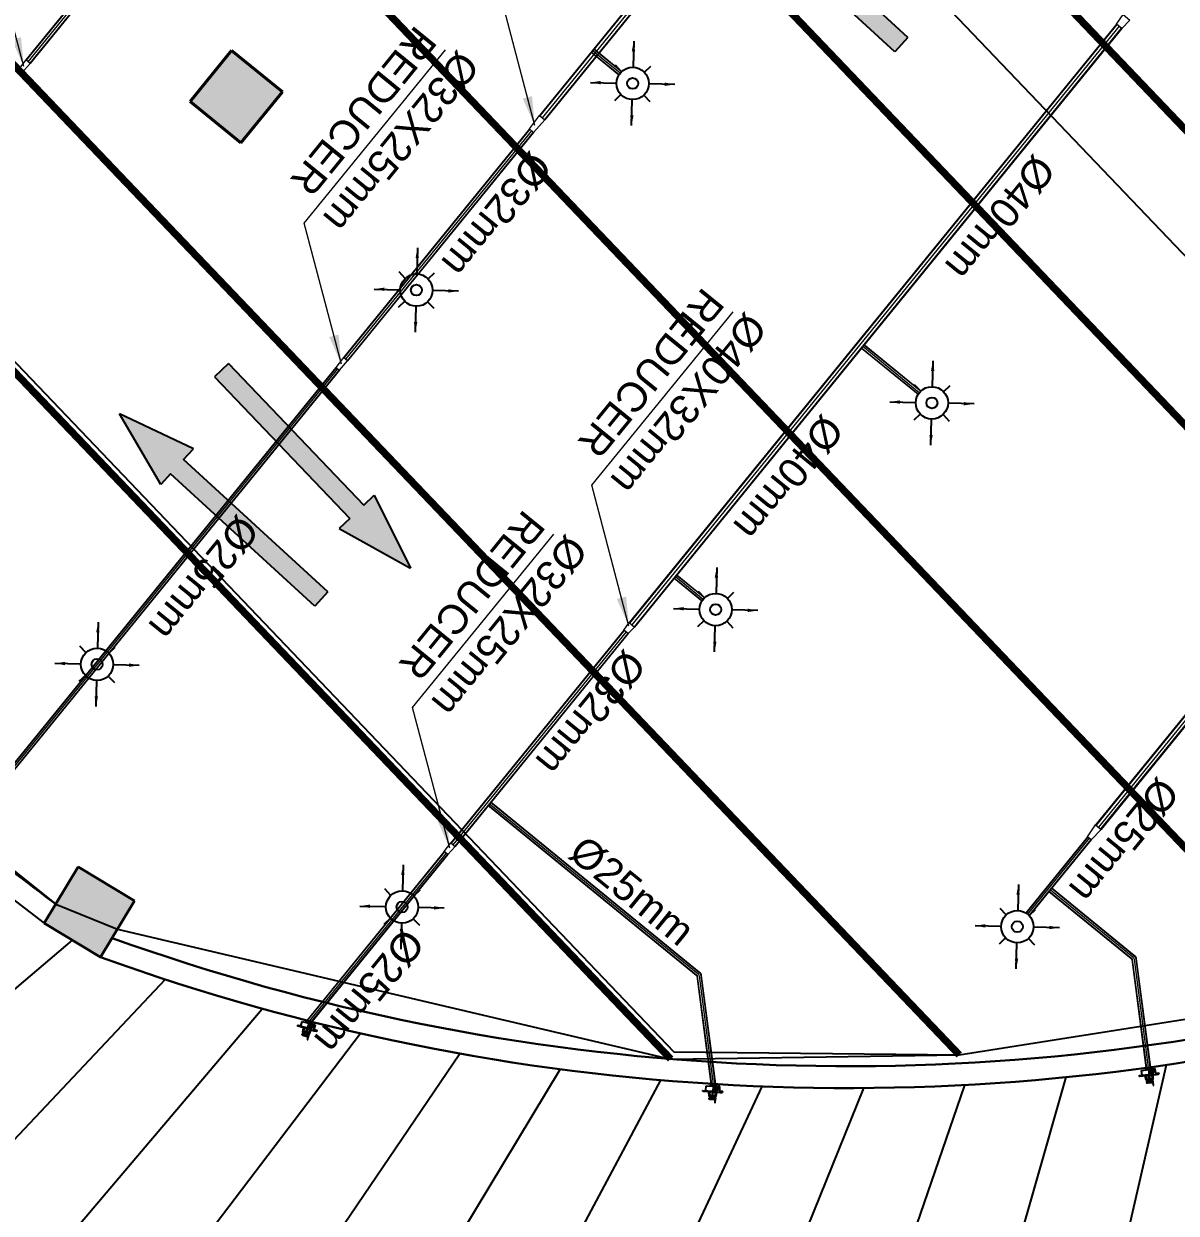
# Model space of a CAD drawing. Header units: inches. Extents: x 257070 to 799932, y -17980 to 269260.
# Drawn here: x 299930 to 307830, y 7328 to 15478 of the extents above; entities that cross this region are included whole.
import ezdxf

# ---------------------------------------------------------------- set-up
doc = ezdxf.new("R2010")
doc.units = ezdxf.units.IN
doc.header["$MEASUREMENT"] = 0
doc.header["$PDMODE"] = 99
doc.header["$PDSIZE"] = 100
for name, color, linetype in [('0-AES-F-SPRINKLER', 10, 'Continuous'), ("0_AES_DUCT MARKING'", 53, 'Continuous'), ('2 wheeler barrier', 170, 'Continuous'), ('DSP_MISCELANEOUS', 252, 'Continuous'), ('DSP_R.C.C.', 1, 'Continuous'), ('DSP_RAMP', 252, 'Continuous'), ('DSP_TEXT', 6, 'Continuous'), ('DSP_WALL', 7, 'Continuous')]:
    doc.layers.add(name, color=color, linetype=linetype)
for name, color, linetype, lineweight in [('0-AES-F-SPRINKLER PIPE', 10, 'Continuous', 15), ('E--CONCRETE-4', 4, 'Continuous', 40), ('E--CONCRETE-SHADE', 253, 'Continuous', 20), ('F--BRICKWALL-3', 252, 'Continuous', 30)]:
    doc.layers.add(name, color=color, linetype=linetype, lineweight=lineweight)
doc.styles.get("Standard").update_dxf_attribs({"font": 'arial.ttf'})
doc.styles.add('TEXT style 75', font='ARIALN.TTF')
doc.dimstyles.new('75', dxfattribs={"dimscale": 1.5, "dimtxt": 200, "dimasz": 113, "dimexe": 113, "dimexo": 0, "dimgap": 25, "dimtad": 0, "dimdec": 0, "dimrnd": 5, "dimzin": 0, "dimdsep": 46, "dimtxsty": 'TEXT style 75', "dimblk": 'ARCHTICK', "dimcen": 0.09, "dimdle": 113, "dimclrd": 8, "dimclre": 8, "dimclrt": 256, "dimadec": 0, "dimazin": 0, "dimtfac": 1, "dimtdec": 0, "dimtofl": 0, "dimtmove": 1, "dimatfit": 3, "dimldrblk": 'OPEN90', "dimfxl": 0, "dimtolj": 1, "dimtzin": 0, "dimarcsym": 0})
doc.dimstyles.new('ISO-25', dxfattribs={"dimtxt": 2.5, "dimasz": 2.5, "dimexe": 1.25, "dimexo": 0.625, "dimtad": 1, "dimtxsty": 'Standard', "dimcen": 2.5, "dimadec": 0, "dimazin": 0, "dimtfac": 1, "dimtmove": 0, "dimatfit": 3, "dimfxl": 1, "dimarcsym": 0})
doc.dimstyles.new('PLUMBING', dxfattribs={"dimscale": 100, "dimtxt": 1.8, "dimasz": 1.6, "dimexe": 1, "dimexo": 1, "dimgap": 0.5, "dimtad": 2, "dimdec": 0, "dimzin": 0, "dimdsep": 46, "dimtxsty": 'Standard', "dimcen": 1, "dimdle": 1, "dimclrd": 7, "dimclre": 7, "dimclrt": 256, "dimadec": 0, "dimazin": 0, "dimtfac": 1, "dimtdec": 0, "dimtmove": 2, "dimatfit": 3, "dimfxl": 1, "dimtolj": 1, "dimtzin": 0, "dimlwd": -1, "dimlwe": -1, "dimarcsym": 0})

# ---------------------------------------------------------------- blocks, each defined once
blk = doc.blocks.new('basement1_AP$0$AR-DIR-A')
h = blk.add_hatch()
h.set_pattern_fill('ANSI31', color=8)
h.paths.add_polyline_path([(158.1, -457.7), (26.4, -457.7), (26.4, -1800), (-73.9, -1800), (92.3, -2334.7), (258.4, -1800), (158.1, -1800)])
at = {"layer": 'DSP_MISCELANEOUS', "color": 8}
for p, q in [((158.1, -457.7), (26.4, -457.7)), ((26.4, -457.7), (26.4, -1800)), ((158.1, -457.7), (158.1, -1800)), ((26.4, -1800), (-73.9, -1800)), ((-73.9, -1800), (92.3, -2334.7)), ((258.4, -1800), (92.3, -2334.7)), ((158.1, -1800), (258.4, -1800))]:
    blk.add_line(p, q, dxfattribs=at)
blk = doc.blocks.new('_ArchTick')
at = {"color": 0, "linetype": 'ByBlock', "const_width": 0.15}
blk.add_lwpolyline([(-0.5, -0.5), (0.5, 0.5)], dxfattribs=at)
blk = doc.blocks.new('*D530')
at = {"layer": '2 wheeler barrier', "color": 8, "lineweight": -2, "ltscale": 1000, "transparency": 16777216}
for p, q in [((289928.3, 33555.4), (289413.9, 33063.9)), ((289417.5, 33223.7), (300006.4, 22140.4)), ((311055.8, 10575), (300466.9, 21658.3)), ((311410.4, 11070.1), (310896, 10578.6))]:
    blk.add_line(p, q, dxfattribs=at)
at = {"layer": 'DEFPOINTS', "color": 0, "ltscale": 1000, "transparency": 16777216}
for p in [(289928.3, 33555.4, 0), (289495.6, 33142), (311410.4, 11070.1, 0)]:
    blk.add_point(p, dxfattribs=at)
at = {"layer": '2 wheeler barrier', "color": 8, "lineweight": -2, "ltscale": 1000, "transparency": 16777216, "xscale": 113, "yscale": 113, "zscale": 113}
for p, rotation in [((289495.6, 33142), 133.6929898347378), ((310977.7, 10656.7), 313.6929898347378)]:
    blk.add_blockref('_ArchTick', p, dxfattribs=dict(at, rotation=rotation))
at = {"layer": '2 wheeler barrier', "ltscale": 1000, "transparency": 16777216, "insert": (300236.6, 21899.3), "char_height": 200, "attachment_point": 5, "rotation": 313.69299, "style": 'TEXT style 75'}
blk.add_mtext('\\A1;31100', dxfattribs=at)
blk = doc.blocks.new('_Open90')
at = {"color": 0, "linetype": 'ByBlock', "lineweight": -2}
for p, q in [((0, 0), (-1, 0)), ((-0.5, 0.5), (0, 0)), ((0, 0), (-0.5, -0.5))]:
    blk.add_line(p, q, dxfattribs=at)
blk = doc.blocks.new('A$C7CDC6FDD')
at = {"layer": '0-AES-F-SPRINKLER'}
h = blk.add_hatch(dxfattribs=at)
h.set_pattern_fill('ANSI31', color=6, scale=0.196883, angle=-215.48811, style=0)
h.set_pattern_definition([(99.5118863, (172914.605, -53736.024), (1.480251699, 0.248024878), [])])
edge = h.paths.add_edge_path()
edge.add_line((53.6, 0.3), (47.4, -8.4))
edge.add_line((47.4, -8.4), (49, -9.5))
edge.add_line((49, -9.5), (55.2, -0.8))
edge.add_ellipse((52.2, 1.3), major_axis=(3.65, 0.61), ratio=1, start_angle=315, end_angle=405)
edge.add_line((54.3, 4.4), (41.5, 13.5))
edge.add_ellipse((39.3, 10.5), major_axis=(3.65, 0.61), ratio=1, start_angle=45, end_angle=135)
edge.add_line((36.3, 12.7), (33.4, 8.6))
edge.add_ellipse((32.2, 9.4), major_axis=(1.42, 0.24), ratio=1, start_angle=225, end_angle=315, ccw=False)
edge.add_line((31.4, 8.3), (30.5, 8.9))
edge.add_line((30.5, 8.9), (29.4, 7.3))
edge.add_line((29.4, 7.3), (30.3, 6.7))
edge.add_ellipse((32.2, 9.4), major_axis=(-0.56, 3.32), ratio=1, start_angle=135, end_angle=225)
edge.add_line((35, 7.5), (37.9, 11.5))
edge.add_ellipse((39.3, 10.5), major_axis=(-0.29, 1.75), ratio=1, start_angle=-45, end_angle=45, ccw=False)
edge.add_line((40.3, 12), (53.2, 2.8))
edge.add_ellipse((52.2, 1.3), major_axis=(-0.29, 1.75), ratio=1, start_angle=225, end_angle=315, ccw=False)
h = blk.add_hatch(dxfattribs=at)
h.set_pattern_fill('ANSI31', color=6, scale=0.196883, angle=-125.48811, style=0)
h.set_pattern_definition([(9.5118863, (172914.605, -53736.024), (0.248024878, -1.480251699), [])])
edge = h.paths.add_edge_path()
edge.add_line((85, -0.5), (83.7, -0.4))
edge.add_line((83.7, -0.4), (84, 4.6))
edge.add_ellipse((82.6, 4.7), major_axis=(-0.24, 1.42), ratio=1, start_angle=257, end_angle=315)
edge.add_line((83.4, 5.9), (72.4, 13.7))
edge.add_ellipse((69.9, 10.2), major_axis=(-0.71, 4.26), ratio=1, start_angle=-45, end_angle=45)
edge.add_line((66.4, 12.7), (46.8, -14.8))
edge.add_line((46.8, -14.8), (45.7, -14))
edge.add_line((45.7, -14), (65.3, 13.5))
edge.add_ellipse((69.9, 10.2), major_axis=(-0.93, 5.54), ratio=1, start_angle=-45, end_angle=45, ccw=False)
edge.add_line((73.2, 14.8), (84.2, 6.9))
edge.add_ellipse((82.6, 4.7), major_axis=(-0.45, 2.7), ratio=1, start_angle=257, end_angle=315, ccw=False)
edge.add_line((85.3, 4.5), (85, -0.5))
at = {"layer": '0-AES-F-SPRINKLER', "color": 6}
for p, q in [((-23.5, 82.1), (-28.2, 80.2)), ((31.6, 44.4), (-20.9, 81.8)), ((29.9, 82.5), (10.3, 59.6)), ((51, 86), (29.9, 82.5)), ((38.6, 94.8), (39, 97.1)), ((38.6, 94.7), (38.6, 94.8)), ((38.6, 94.8), (38.6, 94.8)), ((38.7, 94.6), (38.6, 94.7)), ((38.6, 94.7), (38.6, 94.7)), ((38.6, 94.7), (38.6, 94.7)), ((38.8, 94.5), (38.7, 94.6)), ((38.7, 94.6), (38.7, 94.6)), ((38.7, 94.6), (38.7, 94.6)), ((38.7, 94.6), (38.7, 94.6)), ((38.8, 94.4), (38.8, 94.5)), ((38.8, 94.5), (38.8, 94.5)), ((38.9, 94.4), (38.8, 94.4)), ((39, 94.3), (38.9, 94.4)), ((38.9, 94.4), (38.9, 94.4)), ((39, 97.1), (39, 97.2)), ((39, 97.2), (39, 97.2)), ((39, 97.2), (39.1, 97.2)), ((39, 97.1), (39, 97.1)), ((39, 97.1), (39, 97.1)), ((39, 97), (39, 97.1)), ((39, 97.1), (39, 97.1)), ((39, 96.9), (39, 97)), ((39, 97), (39, 97)), ((39, 97), (39, 97)), ((39, 97), (39, 97)), ((39.1, 96.9), (39, 96.9)), ((39.1, 94.3), (39, 94.3)), ((39.1, 97.2), (39.2, 97.3)), ((39.1, 97.2), (39.1, 97.2)), ((39.1, 97.2), (39.1, 97.2)), ((39.1, 96.8), (39.1, 96.9)), ((39.1, 96.9), (39.1, 96.9)), ((39.2, 96.8), (39.1, 96.8)), ((39.2, 94.2), (39.1, 94.3)), ((39.1, 94.3), (39.1, 94.3)), ((39.2, 97.3), (39.2, 97.3)), ((39.2, 97.3), (39.3, 97.3)), ((39.3, 96.7), (39.2, 96.8)), ((39.2, 96.8), (39.2, 96.8)), ((39.3, 94.2), (39.2, 94.2)), ((39.3, 97.3), (39.3, 97.3)), ((39.3, 97.3), (39.4, 97.3)), ((39.4, 96.6), (39.3, 96.7)), ((39.3, 96.7), (39.3, 96.7)), ((39.4, 94.1), (39.3, 94.2)), ((39.4, 97.3), (39.4, 97.3)), ((39.4, 97.3), (39.5, 97.3)), ((39.5, 96.6), (39.4, 96.6)), ((39.4, 96.6), (39.4, 96.6)), ((39.5, 94), (39.4, 94.1)), ((39.4, 94.1), (39.4, 94.1)), ((39.5, 97.3), (39.6, 97.3)), ((39.6, 96.5), (39.5, 96.6)), ((39.6, 94), (39.5, 94)), ((39.6, 97.3), (39.6, 97.3)), ((39.6, 97.3), (39.7, 97.3)), ((39.7, 96.4), (39.6, 96.5)), ((39.6, 96.5), (39.6, 96.5)), ((39.7, 94), (39.6, 94)), ((39.7, 97.3), (39.8, 97.3)), ((39.8, 96.4), (39.7, 96.4)), ((39.8, 93.9), (39.7, 94)), ((39.8, 97.3), (39.9, 97.3)), ((39.9, 96.4), (39.8, 96.4)), ((39.9, 93.9), (39.8, 93.9)), ((39.9, 97.3), (40, 97.3)), ((40, 96.3), (39.9, 96.4)), ((40, 93.8), (39.9, 93.9)), ((40, 97.3), (40, 97.3)), ((40, 97.3), (40.1, 97.3)), ((40.1, 96.3), (40, 96.3)), ((40.1, 93.8), (40, 93.8)), ((40.1, 97.3), (40.2, 97.3)), ((40.2, 96.2), (40.1, 96.3)), ((40.2, 93.8), (40.1, 93.8)), ((40.2, 97.3), (40.3, 97.3)), ((40.3, 96.2), (40.2, 96.2)), ((40.3, 93.7), (40.2, 93.8)), ((40.3, 97.3), (40.4, 97.3)), ((40.4, 96.1), (40.3, 96.2)), ((40.4, 93.7), (40.3, 93.7)), ((40.4, 97.3), (40.5, 97.3)), ((40.5, 96.1), (40.4, 96.1)), ((40.5, 93.6), (40.4, 93.7)), ((40.5, 97.3), (40.7, 97.2)), ((40.6, 96.1), (40.5, 96.1)), ((40.6, 93.6), (40.5, 93.6)), ((40.7, 96), (40.6, 96.1)), ((40.8, 93.5), (40.6, 93.6)), ((40.7, 97.2), (40.8, 97.2)), ((40.8, 96), (40.7, 96)), ((40.8, 97.2), (40.9, 97.2)), ((40.9, 95.9), (40.8, 96)), ((40.9, 93.5), (40.8, 93.5)), ((40.9, 97.2), (45.6, 96.5)), ((41, 95.9), (40.9, 95.9)), ((41, 93.5), (40.9, 93.5)), ((41.1, 95.9), (41, 95.9)), ((41.1, 93.4), (41, 93.5)), ((41.2, 95.8), (41.1, 95.9)), ((41.2, 93.4), (41.1, 93.4)), ((41.4, 95.8), (41.2, 95.8)), ((41.4, 93.4), (41.2, 93.4)), ((41.5, 95.7), (41.4, 95.8)), ((41.5, 93.3), (41.4, 93.4)), ((41.6, 95.7), (41.5, 95.7)), ((41.6, 93.3), (41.5, 93.3)), ((41.7, 95.7), (41.6, 95.7)), ((41.7, 93.2), (41.6, 93.3)), ((41.9, 95.6), (41.7, 95.7)), ((41.9, 93.2), (41.7, 93.2)), ((42, 95.6), (41.9, 95.6)), ((42, 93.2), (41.9, 93.2)), ((42.1, 95.6), (42, 95.6)), ((42.1, 93.1), (42, 93.2)), ((42.2, 95.5), (42.1, 95.6)), ((42.2, 93.1), (42.1, 93.1)), ((42.4, 95.5), (42.2, 95.5)), ((42.4, 93.1), (42.2, 93.1)), ((42.5, 95.5), (42.4, 95.5)), ((42.5, 93.1), (42.4, 93.1)), ((42.6, 95.4), (42.5, 95.5)), ((42.6, 93), (42.5, 93.1)), ((42.7, 95.4), (42.6, 95.4)), ((42.7, 93), (42.6, 93)), ((42.9, 95.4), (42.7, 95.4)), ((42.9, 93), (42.7, 93)), ((43, 95.3), (42.9, 95.4)), ((43, 92.9), (42.9, 93)), ((43.1, 95.3), (43, 95.3)), ((43.1, 92.9), (43, 92.9)), ((43.2, 95.3), (43.1, 95.3)), ((43.2, 92.9), (43.1, 92.9)), ((43.3, 95.3), (43.2, 95.3)), ((43.3, 92.9), (43.2, 92.9)), ((43.5, 95.2), (43.3, 95.3)), ((43.4, 92.9), (43.3, 92.9)), ((44.7, 92.7), (43.4, 92.9)), ((43.6, 95.2), (43.5, 95.2)), ((43.7, 95.2), (43.6, 95.2)), ((43.8, 95.2), (43.7, 95.2)), ((48.4, 94.4), (43.8, 95.2)), ((44, 90.1), (44.6, 92.5)), ((44, 90), (44, 90.1)), ((44, 90.1), (44, 90.1)), ((44, 90.1), (44, 90.1)), ((44.1, 90), (44, 90)), ((44.1, 89.9), (44.1, 90)), ((44.1, 90), (44.1, 90)), ((44.2, 89.8), (44.1, 89.9)), ((44.1, 89.9), (44.1, 89.9)), ((44.1, 89.9), (44.1, 89.9)), ((44.3, 89.7), (44.2, 89.8)), ((44.2, 89.8), (44.2, 89.8)), ((44.2, 89.8), (44.2, 89.8)), ((44.4, 89.6), (44.3, 89.7)), ((44.3, 89.7), (44.3, 89.7)), ((44.5, 89.6), (44.4, 89.6)), ((44.5, 92.4), (44.6, 92.5)), ((44.6, 92.4), (44.5, 92.4)), ((44.5, 92.4), (44.5, 92.4)), ((44.5, 89.5), (44.5, 89.6)), ((44.6, 89.5), (44.5, 89.5)), ((44.6, 92.5), (44.6, 92.6)), ((44.6, 92.6), (44.7, 92.6)), ((44.6, 92.5), (44.6, 92.5)), ((44.6, 92.5), (44.6, 92.5)), ((44.6, 92.5), (44.6, 92.5)), ((44.6, 92.3), (44.6, 92.4)), ((44.6, 92.2), (44.6, 92.3)), ((44.6, 92.3), (44.6, 92.3)), ((44.6, 92.3), (44.6, 92.3)), ((44.7, 92.1), (44.6, 92.2)), ((44.6, 92.2), (44.6, 92.2)), ((44.7, 89.5), (44.6, 89.5)), ((44.7, 92.6), (44.7, 92.7)), ((44.7, 92.7), (44.8, 92.7)), ((44.7, 92.6), (44.7, 92.6)), ((44.7, 92.6), (44.7, 92.6)), ((44.8, 92.1), (44.7, 92.1)), ((44.7, 92.1), (44.7, 92.1)), ((44.7, 89.4), (44.7, 89.5)), ((48.4, 87.3), (44.7, 89.4)), ((44.8, 92.7), (44.8, 92.7)), ((44.8, 92.7), (44.9, 92.7)), ((44.8, 92), (44.8, 92.1)), ((44.9, 91.9), (44.8, 92)), ((44.8, 92), (44.8, 92)), ((44.9, 92.7), (44.9, 92.7)), ((44.9, 92.7), (45, 92.7)), ((45, 91.9), (44.9, 91.9)), ((45, 92.7), (45.1, 92.8)), ((45.1, 91.8), (45, 91.9)), ((45, 91.9), (45, 91.9)), ((45.1, 92.8), (45.1, 92.8)), ((45.1, 92.8), (45.2, 92.8)), ((45.2, 91.8), (45.1, 91.8)), ((45.2, 92.8), (45.3, 92.8)), ((45.2, 91.7), (45.2, 91.8)), ((49, 89.6), (45.2, 91.7)), ((45.2, 75.6), (50.9, 83.7)), ((45.3, 92.8), (45.4, 92.8)), ((45.4, 92.8), (49.9, 93.3)), ((45.4, 92.8), (45.4, 92.8)), ((46.7, 96), (72.9, 77.3)), ((48.1, 91.7), (48.1, 91.8)), ((48.1, 91.8), (48.2, 91.8)), ((48.1, 91.6), (48.1, 91.7)), ((48.1, 91.7), (48.1, 91.7)), ((48.1, 91.7), (48.1, 91.7)), ((48.1, 91.7), (48.1, 91.7)), ((48.1, 91.7), (48.1, 91.7)), ((48.1, 91.5), (48.1, 91.6)), ((48.1, 91.6), (48.1, 91.6)), ((48.1, 91.6), (48.1, 91.6)), ((48.1, 91.6), (48.1, 91.6)), ((48.2, 91.5), (48.1, 91.5)), ((48.2, 91.8), (48.2, 91.8)), ((48.2, 91.8), (48.2, 91.8)), ((48.2, 91.8), (48.3, 91.8)), ((48.2, 91.4), (48.2, 91.5)), ((48.2, 91.5), (48.2, 91.5)), ((48.3, 91.4), (48.2, 91.4)), ((48.3, 91.8), (48.3, 91.8)), ((48.3, 91.8), (48.4, 91.8)), ((48.4, 91.3), (48.3, 91.4)), ((48.3, 91.4), (48.3, 91.4)), ((48.4, 91.8), (48.4, 91.9)), ((48.4, 91.9), (48.5, 91.9)), ((48.4, 91.3), (48.4, 91.3)), ((52.1, 89.2), (48.4, 91.3)), ((48.9, 89.3), (48.4, 87.3)), ((48.4, 87), (48.4, 87.3)), ((48.5, 91.9), (51.5, 92.2)), ((48.5, 91.9), (48.5, 91.9)), ((48.9, 89.3), (49, 89.6)), ((58.8, 84.3), (50.6, 86.1)), ((59.3, 86.6), (51.2, 88.4)), ((52.1, 89.2), (52.2, 89.2)), ((56.1, 88.2), (52.9, 88.9)), ((67.5, 83.1), (56.5, 90.9)), ((57.1, 88.2), (57.1, 88.2)), ((59.5, 83.9), (59.4, 84)), ((60.9, 85.9), (60.8, 85.9)), ((60.9, 85.9), (61.3, 85.6)), ((91.9, 90.6), (68.5, 57.8)), ((74.3, 70), (89.9, 92)), ((89.9, 92), (91.9, 90.6)), ((-10, 66.4), (-29.2, 39.4)), ((-29.2, 39.4), (8.8, 12.3)), ((-28.2, 80.2), (-27.7, 79)), ((-27.7, 79), (28, 39.3)), ((-14.5, 14.6), (19.5, -7.6)), ((-11.3, 14.4), (-14.5, 14.6)), ((-14.5, 14.6), (-13.2, 11.5)), ((-13.2, 11.5), (-13.9, 11.6)), ((-13.9, 11.6), (-13.8, 10.9)), ((17, -9.1), (-13.7, 10.6)), ((16.3, -7.4), (-13.2, 11.5)), ((21.6, -4.9), (-12.6, 17.4)), ((-9.4, 17.3), (-12.6, 17.4)), ((-12.6, 17.4), (-11.3, 14.4)), ((-12.6, 9), (12.6, -9)), ((-11.3, 14.4), (18.3, -4.7)), ((23.7, -2.1), (-10.7, 20.3)), ((-7.5, 20.1), (-10.7, 20.3)), ((-10.7, 20.3), (-9.4, 17.3)), ((-9.4, 17.3), (20.4, -1.9)), ((25.8, 0.6), (-8.8, 23.1)), ((-6.2, 23), (-8.8, 23.1)), ((-8.8, 23.1), (-7.5, 20.1)), ((-7.5, 20.1), (22.5, 0.8)), ((8.8, 12.3), (31.6, 44.4)), ((9.5, 13.3), (24.6, 3.5)), ((27.8, 3.3), (10.5, 14.7)), ((11.5, 16.1), (26.7, 6.3)), ((29.9, 6.1), (12.4, 17.5)), ((13.4, 18.9), (28.7, 9)), ((14.2, 56.8), (29.7, 78.6)), ((32, 8.8), (14.4, 20.3)), ((15.4, 21.6), (30.8, 11.7)), ((16.3, 22.9), (33.5, 11.6)), ((27.7, 70.6), (16.6, 55.1)), ((20.4, 28.6), (37.1, 16.6)), ((23.7, -2.1), (22.5, 0.8)), ((22.5, 0.8), (25.8, 0.6)), ((25.8, 0.6), (24.6, 3.5)), ((24.6, 3.5), (27.8, 3.3)), ((45.7, -14), (25.2, 0.6)), ((25.7, 36), (38.4, 27)), ((27.8, 3.3), (26.7, 6.3)), ((26.7, 6.3), (29.9, 6.1)), ((49, -9.5), (26.8, 6.3)), ((27.7, 70.6), (33.2, 78.3)), ((43.5, 73.3), (27.7, 70.6)), ((29.9, 6.1), (28.7, 9)), ((28.7, 9), (32, 8.8)), ((29.3, 46), (41.1, 62.6)), ((30.5, 8.9), (29.4, 7.3)), ((29.4, 7.3), (30.3, 6.7)), ((31.4, 8.3), (30.5, 8.9)), ((32, 8.8), (30.8, 11.7)), ((30.8, 11.7), (33.5, 11.6)), ((42.7, 35), (30.9, 43.4)), ((32.4, 20), (37.7, 27.5)), ((32.8, 31), (39.7, 34.4)), ((33.5, 11.6), (32.8, 13.1)), ((45.7, 59.3), (33.3, 41.8)), ((36.3, 12.7), (33.4, 8.6)), ((33.9, 1.6), (41, 11.5)), ((34, 42.7), (46.7, 33.7)), ((35, 7.5), (37.9, 11.5)), ((37.1, 16.6), (37.8, 16.1)), ((37.8, 16.1), (64.6, 53.7)), ((37.8, 16.1), (46.2, 17.5)), ((38.4, 27), (40.8, 25.2)), ((40.3, 12), (53.2, 2.8)), ((54.3, 4.4), (41.5, 13.5)), ((42.1, 34.3), (42.7, 35)), ((42.4, 27.6), (57.7, 49.2)), ((55.1, 65), (43.5, 73.3)), ((44, -6), (51.3, 4.2)), ((45.5, 71.9), (44.1, 69.9)), ((44.1, 69.9), (44.6, 68.7)), ((44.6, 68.7), (50.4, 64.5)), ((48.7, 68.2), (44.9, 71)), ((45.7, -14), (65.3, 13.5)), ((46.2, 17.5), (68.2, 55.2)), ((66.4, 12.7), (46.8, -14.8)), ((53.6, 0.3), (47.4, -8.4)), ((50.4, 64.5), (51.7, 64.4)), ((51.7, 64.4), (53.1, 66.4)), ((53, 29.2), (73.2, 14.8)), ((57.7, 49.2), (55.1, 65)), ((56.7, 67.3), (61, 73.3)), ((57.7, 49.2), (63.2, 56.9)), ((71.5, 75.3), (64.3, 80.5)), ((64.6, 76.6), (66.6, 78.9)), ((66, 68.6), (64.6, 76.6)), ((83.7, -0.4), (66, 12.2)), ((67.4, 60.4), (66.5, 65.6)), ((66.5, 59.2), (70.8, 65.3)), ((68.5, 57.8), (66.5, 59.2)), ((67.3, 78.3), (68.7, 80.3)), ((68.2, 55.2), (67.7, 58.3)), ((72.9, 77.3), (71.5, 75.3)), ((83.4, 5.9), (72.4, 13.7)), ((73.2, 14.8), (84.2, 6.9)), ((83.7, -0.4), (84, 4.6)), ((85.3, 4.5), (85, -0.5)), ((14.8, -9.5), (17, -9.1)), ((17, -9.1), (16.3, -7.4)), ((16.3, -7.4), (19.5, -7.6)), ((19.5, -7.6), (18.3, -4.7)), ((18.3, -4.7), (21.6, -4.9)), ((21.6, -4.9), (20.4, -1.9)), ((20.4, -1.9), (23.7, -2.1)), ((46.8, -14.8), (45.7, -14)), ((47.4, -8.4), (49, -9.5)), ((49, -9.5), (55.2, -0.8)), ((85, -0.5), (83.7, -0.4))]:
    blk.add_line(p, q, dxfattribs=at)
for centre, major_axis, start_param, end_param in [((-22.5, 79.6), (2.7, 0.45), 0.785398, 1.797689), ((45.1, 93.7), (-0.46, 2.75), -0.560204, -0.324923), ((45.4, 94.3), (2.14, 0.36), 0.784914, 1.034983), ((48, 91.7), (2.69, 0.45), 0.787914, 1.247507), ((51.7, 91.8), (-0.96, 5.74), 2.377207, 2.798549), ((52.2, 94.1), (-0.96, 5.74), 2.374727, 2.798549), ((49.9, 91.5), (-0.3, 1.76), -0.775969, -0.160442), ((51.5, 90.4), (1.75, 0.29), 0.791774, 1.412986), ((53.5, 92), (-0.52, 3.1), 2.526084, 2.789089), ((55.6, 89.6), (1.52, 0.26), 0.785398, 2.356194), ((56.7, 89.9), (1.75, 0.29), 4.197625, 4.773282), ((57.4, 87.7), (0.542, 0.091), 0.916881, 1.969618), ((58.3, 82.5), (1.86, 0.31), 0.785501, 1.132999), ((58.6, 82.8), (-0.64, 3.8), -0.784768, -0.363877), ((56, 79), (-0.99, 5.92), 4.155645, 5.497787), ((56, 79), (8.29, 1.39), 0.010205, 0.785398), ((66.6, 81.8), (-0.26, 1.52), 3.926991, 5.497787), ((-10.9, 11.3), (-0.48, 2.84), 1.570796, 2.356194), ((32.2, 9.4), (-0.56, 3.32), 2.356194, 3.926991), ((32.2, 9.4), (1.42, 0.24), 3.926991, 5.497787), ((35.4, 14.3), (2.84, 0.48), 0.785398, 3.403392), ((39.3, 10.5), (3.65, 0.61), 0.785398, 2.356194), ((39.3, 10.5), (-0.29, 1.75), -0.785398, 0.785398), ((40, 29.3), (-0.47, 2.8), 2.356194, 3.926991), ((40.8, 32.3), (2.37, 0.4), 0.803442, 1.867502), ((39.2, 22.9), (2.8, 0.47), 5.497787, 7.068583), ((38.7, 64.3), (2.97, 0.5), 5.497794, 6.034125), ((45.5, 63.8), (-0.63, 3.74), -0.403281, 1.321745), ((47.5, 73.9), (2.8, 0.47), 2.356194, 3.926991), ((48.2, 57.5), (-0.5, 2.97), 0.24906, 0.785391), ((45.5, 63.8), (3.74, 0.63), 4.96144, 6.686466), ((54.4, 69), (-0.47, 2.8), 2.356194, 3.926991), ((52.2, 1.3), (-0.29, 1.75), 3.926991, 5.497787), ((52.2, 1.3), (3.65, 0.61), 5.497787, 7.068583), ((69.4, 73.5), (-1.39, 8.29), 1.014052, 3.151797), ((69.4, 73.5), (5.92, 0.99), 2.584882, 5.497787), ((60.9, 58.6), (-0.48, 2.84), 3.926991, 4.712389), ((56, 79), (-1.39, 8.29), 4.155621, 4.722594), ((64.8, 73.8), (-0.47, 2.8), -0.113999, 0.093951), ((69.9, 10.2), (-0.93, 5.54), -0.785398, 0.785398), ((69.9, 10.2), (-0.71, 4.26), -0.785398, 0.785398), ((69.4, 73.5), (8.29, 1.39), 4.722594, 5.497787), ((82.6, 4.7), (-0.24, 1.42), 4.485496, 5.497787), ((82.6, 4.7), (-0.45, 2.7), 4.485496, 5.497787), ((14.3, -6.7), (2.84, 0.48), 3.926991, 4.712389)]:
    blk.add_ellipse(centre, major_axis=major_axis, ratio=1, start_param=start_param, end_param=end_param, dxfattribs=at)
at = {"layer": '0-AES-F-SPRINKLER', "color": 6, "extrusion": (0, 0, -1)}
for centre, major_axis, start_param, end_param in [((48.6, 85.3), (2.8, 0.47), -0.113999, 0.785398), ((35.5, 76.7), (2.84, 0.48), 3.926991, 4.712389)]:
    blk.add_ellipse(centre, major_axis=major_axis, ratio=1, start_param=start_param, end_param=end_param, dxfattribs=at)
blk = doc.blocks.new('*U603')
at = {"layer": '0-AES-F-SPRINKLER'}
for p, q in [((171672.4, 56809.4), (171672.4, 56870.6)), ((171561.6, 56698.5), (171500.3, 56698.5)), ((171783.3, 56698.5), (171844.5, 56698.5)), ((171672.4, 56587.7), (171672.4, 56526.4))]:
    blk.add_line(p, q, dxfattribs=at)
for radius in [110.8, 37.8]:
    blk.add_circle((171672.4, 56698.5), radius, dxfattribs=at)
at = {"layer": '0-AES-F-SPRINKLER PIPE'}
for points, override in [([(171467.9, 56903), (171594, 56776.9)], {"dimasz": 70, "dimtad": 0, "dimfxl": 13, "dimarcsym": 1}), ([(171876.9, 56903), (171750.8, 56776.9)], {"dimasz": 70, "dimtad": 0, "dimfxl": 13, "dimarcsym": 1}), ([(171467.9, 56494), (171594, 56620.1)], {"dimasz": 70, "dimtad": 0, "dimfxl": 13, "dimarcsym": 1}), ([(171876.9, 56494), (171750.8, 56620.1)], {"dimasz": 70, "dimgap": 0.625, "dimtad": 0, "dimfxl": 13, "dimarcsym": 1})]:
    blk.add_leader(points, dimstyle='ISO-25', override=override, dxfattribs=at)

msp = doc.modelspace()

# ---------------------------------------------------------------- hatches: boundary and pattern name
at = {"layer": 'E--CONCRETE-SHADE', "ltscale": 3.5}
h = msp.add_hatch(color=8, dxfattribs=at)
h.dxf.hatch_style = 1
h.paths.add_polyline_path([(301702.5, 15010.6), (301353.6, 15294.8), (301069.4, 14945.9), (301418.3, 14661.7)])
h = msp.add_hatch(color=8, dxfattribs=at)
h.dxf.hatch_style = 1
h.paths.add_polyline_path([(300303.3, 9700.4), (300070.2, 9315.5), (300455.2, 9082.4), (300688.2, 9467.4)])

# ---------------------------------------------------------------- linework, layer by layer
at = {"layer": '0-AES-F-SPRINKLER PIPE', "ltscale": 1000}
for points in [[(306905.9, 19075.7), (303464.3, 14849.7)], [(306909, 19073.1), (303467.4, 14847.2)], [(306924.5, 19060.5), (303482.9, 14834.5)], [(306940, 19047.9), (303498.4, 14821.9)], [(306943.1, 19045.3), (303501.5, 14819.4)], [(301218.3, 16795.8), (299943, 15229.8)], [(301220.6, 16793.9), (299945.3, 15227.9)], [(301233, 16783.8), (299957.7, 15217.8)], [(301245.4, 16773.7), (299970.1, 15207.7)], [(301247.7, 16771.8), (299972.5, 15205.8)], [(307419.7, 15476), (304079.4, 11374.4)], [(307422.8, 15473.5), (304082.5, 11371.8)], [(307438.3, 15460.8), (304098, 11359.2)], [(307453.9, 15448.2), (304113.5, 11346.6)], [(307457, 15445.7), (304116.6, 11344.1)], [(304008.8, 15126.4), (303818.3, 15281.5)], [(304010.4, 15128.9), (303820.2, 15283.9)], [(304017.7, 15139.1), (303828, 15293.5)], [(304026.2, 15148.3), (303835.9, 15303.2)], [(304028.4, 15150.4), (303837.8, 15305.6)], [(303395.7, 14757.5), (302120.4, 13191.5)], [(303398, 14755.6), (302122.7, 13189.6)], [(303410.4, 14745.5), (302135.1, 13179.5)], [(303422.8, 14735.4), (302147.5, 13169.4)], [(303425.1, 14733.5), (302149.8, 13167.5)], [(306060.1, 12937.4), (305671.8, 13253.7)], [(306061.7, 12940), (305673.7, 13256)], [(306069.1, 12950.1), (305681.6, 13265.7)], [(306077.5, 12959.4), (305689.5, 13275.4)], [(306079.7, 12961.5), (305691.4, 13277.7)], [(302069.4, 13123.4), (299390.1, 9833.4)], [(302071.7, 13121.5), (299392.4, 9831.6)], [(302081.4, 13113.6), (299402.3, 9823.9)], [(302091.1, 13105.7), (299412.2, 9816.3)], [(302093.5, 13103.8), (299414.6, 9814.4)], [(304577.9, 11521.3), (304387.3, 11676.5)], [(304579.5, 11523.9), (304389.2, 11678.8)], [(304586.8, 11534), (304397.1, 11688.5)], [(304595.2, 11543.2), (304405, 11698.2)], [(304597.4, 11545.3), (304406.9, 11700.5)], [(308560.8, 11563.5), (307277.9, 9988.2)], [(308563.9, 11561), (307281, 9985.7)], [(308579.4, 11548.4), (307296.5, 9973)], [(308594.9, 11535.8), (307312, 9960.4)], [(308598, 11533.2), (307315.1, 9957.9)], [(304043.8, 11322.7), (302856.5, 9864.8)], [(304046.1, 11320.9), (302858.8, 9862.9)], [(304058.6, 11310.7), (302871.2, 9852.8)], [(304071, 11300.6), (302883.6, 9842.7)], [(304073.3, 11298.8), (302885.9, 9840.8)], [(307222, 9906.1), (306798.1, 9385.7)], [(307224.3, 9904.2), (306800.7, 9384.1)], [(307234, 9896.4), (306810.8, 9376.7)], [(307243.7, 9888.5), (306820.1, 9368.3)], [(307246.1, 9886.6), (306822.2, 9366.1)], [(302812.4, 9805.1), (301870.2, 8648.1)], [(302814.7, 9803.2), (301873.4, 8647.3)], [(302824.4, 9795.3), (301886.7, 8643.9)], [(302834.1, 9787.4), (301900.1, 8640.6)], [(302836.4, 9785.5), (301903.3, 8639.8)]]:
    msp.add_lwpolyline(points, dxfattribs=at)
for points in [[(307465.5, 15541.6), (307512, 15503.7), (307457, 15445.7), (307419.7, 15476)], [(299892, 15161.7), (299916.1, 15142.1), (299972.5, 15205.8), (299943, 15229.8)], [(303464.3, 14849.7), (303501.5, 14819.4), (303425.1, 14733.5), (303395.7, 14757.5)], [(302069.4, 13123.4), (302093.5, 13103.8), (302149.8, 13167.5), (302120.4, 13191.5)], [(304079.4, 11374.4), (304116.6, 11344.1), (304073.3, 11298.8), (304043.8, 11322.7)], [(307277.9, 9988.2), (307315.1, 9957.9), (307246.1, 9886.6), (307222, 9906.1)], [(302856.5, 9864.8), (302885.9, 9840.8), (302836.4, 9785.5), (302812.4, 9805.1)]]:
    msp.add_lwpolyline(points, close=True, dxfattribs=at)
at = {"layer": '0-AES-F-SPRINKLER PIPE', "ltscale": 1000, "elevation": 0}
for points in [[(303110.9, 10122.6), (304540.3, 8958.5, -0.19172), (304543.7, 8952.4), (304640.4, 8210.9)], [(303112.8, 10124.9), (304542.2, 8960.8, -0.19172), (304546.7, 8952.8), (304643.4, 8211.3)], [(303120.7, 10134.6), (304550.1, 8970.5, -0.19172), (304559.1, 8954.4), (304655.8, 8212.9)], [(303128.6, 10144.3), (304558, 8980.2, -0.19172), (304571.5, 8956), (304668.2, 8214.6)], [(303130.5, 10146.6), (304559.9, 8982.6, -0.19172), (304574.5, 8956.4), (304671.1, 8214.9)], [(306967.2, 9544.1), (307532.2, 9084, -0.19172), (307541.2, 9067.9), (307637.8, 8326.4)], [(306975.1, 9553.8), (307540.1, 9093.7, -0.19172), (307553.6, 9069.5), (307650.2, 8328)], [(306977, 9556.2), (307541.9, 9096, -0.19172), (307556.5, 9069.9), (307653.2, 8328.4)], [(306957.4, 9532.1), (307522.4, 9072, -0.19172), (307525.8, 9065.9), (307622.5, 8324.4)], [(306959.3, 9534.4), (307524.3, 9074.3, -0.19172), (307528.8, 9066.3), (307625.4, 8324.8)]]:
    msp.add_lwpolyline(points, format="xyb", dxfattribs=at)
at = {"layer": "0_AES_DUCT MARKING'", "color": 8, "ltscale": 1000, "elevation": 0}
msp.add_lwpolyline([(281389.3, 99297.6), (274941.2, 20008.6), (280396.3, 19564.9), (286413.2, 25079.3), (295692.3, 14615.6), (297780.5, 12742.3), (297949.6, 12508.1), (297974.2, 12109.7), (297846.5, 11869.2), (297654.3, 11719.2), (297379.7, 11653.5), (300148.3, 9444.4), (300571.7, 9274.9), (304364.5, 8384.1), (306343.2, 8412.1), (309589.9, 8924.2), (312819.3, 10488.6), (313140.6, 10525.7), (316046.1, 5002.6), (315532.3, 4569.2), (312639.9, 3467.5), (312596.2, 1973.8), (365328.4, 544.3), (366999.2, 78784.4)], dxfattribs=at)
at = {"layer": '2 wheeler barrier', "color": 8, "lineweight": 35, "ltscale": 1000, "const_width": 50, "elevation": 0}
for points in [[(312838.3, 12434.3), (311410.4, 11070.1), (289928.3, 33555.4), (291374.4, 34937)], [(311007.7, 9465), (288916, 32588.3), (285951.5, 29756), (306343.2, 8412.1)], [(304364.5, 8384.1), (290463.5, 22934.3), (282308.5, 31511.2)], [(287469.9, 31206.7), (308952.3, 8721.1)]]:
    msp.add_lwpolyline(points, dxfattribs=at)
at = {"layer": 'DSP_MISCELANEOUS', "color": 8, "ltscale": 3.5}
msp.add_arc((305581.1, 23282.9, 0), 18092.6, 247.53308, 299.06812, dxfattribs=at)
at = {"layer": 'DSP_R.C.C.', "color": 8, "ltscale": 3.5}
msp.add_line((300070.2, 9315.5, 0), (300455.2, 9082.4, 0), dxfattribs=at)
at = {"layer": 'DSP_RAMP', "color": 8, "ltscale": 3.5, "elevation": 0}
for points in [[(297150.3, 4058.3), (297908.4, 7197.3), (300262.7, 9198.9)], [(300899.6, 8929.5), (298667.1, 6563.5), (298071.6, 3633.1)], [(299024.4, 3278.8), (299485.6, 6281.3), (301564.9, 8729.1)], [(302238.8, 8559.4), (300294.6, 6003.9), (299993.7, 2972.7)], [(300977.2, 2715.6), (301116.2, 5766.1), (302919.8, 8421.1)], [(303606.4, 8314.3), (301945.4, 5559.4), (301972.3, 2508.2)], [(308046.2, 2326), (307053.7, 5250.3), (307762.7, 8343.8)], [(302976.5, 2350.9), (302789.3, 5411.2), (304297.2, 8239.2)], [(307073, 8258.9), (306199.9, 5200.9), (307034.3, 2229.2)], [(303987.4, 2244.1), (303636.9, 5295.1), (304990.8, 8196.1)], [(305685.6, 8185), (304489.6, 5223.3), (305002.4, 2188.2)], [(306018.9, 2183.2), (305344, 5186.6), (306380.1, 8206)]]:
    msp.add_lwpolyline(points, dxfattribs=at)
at = {"layer": 'DSP_TEXT', "color": 8, "elevation": 0}
msp.add_lwpolyline([(293666.2, 40065.7), (292494.3, 39294.8), (290513.2, 37031.8), (283465.9, 30331.1), (304386.1, 8433.9), (306343.2, 8412.1), (285951.5, 29756), (288916, 32588.3), (311007.7, 9465), (312819.3, 10488.6), (313140.6, 10525.7), (315904, 13196.6), (314637.8, 13913.2), (312958.3, 12308.6), (312838.3, 12434.3), (311410.4, 11070.1), (289928.3, 33555.4), (291374.4, 34937), (291227.1, 35091.1), (291999.4, 35828.9), (291584.7, 37009.8), (293057.2, 37526.8), (293720.1, 37472.9), (294987, 38683.3)], close=True, dxfattribs=at)
at = {"layer": 'DSP_WALL', "color": 8, "ltscale": 3.5}
for radius, start in [(60115.1, 229.333681), (59965.1, 231.571467)]:
    msp.add_arc((336147.5, 57401.5, 0), radius, start, 233.120348, dxfattribs=at)
at = {"layer": 'E--CONCRETE-4', "color": 8, "ltscale": 10}
for p, q in [((301353.6, 15294.8, 0), (301069.4, 14945.9, 0)), ((301702.5, 15010.6, 0), (301353.6, 15294.8, 0)), ((301418.3, 14661.7, 0), (301702.5, 15010.6, 0)), ((301069.4, 14945.9, 0), (301418.3, 14661.7, 0)), ((300303.3, 9700.4, 0), (300070.2, 9315.5, 0)), ((300688.2, 9467.4, 0), (300303.3, 9700.4, 0)), ((300455.2, 9082.4, 0), (300688.2, 9467.4, 0)), ((300070.2, 9315.5, 0), (300455.2, 9082.4, 0))]:
    msp.add_line(p, q, dxfattribs=at)
at = {"layer": 'F--BRICKWALL-3', "color": 8, "ltscale": 3.5, "elevation": 0}
for points in [[(300534.4, 9213.3, 0.147907), (309160.3, 8771)], [(300455.2, 9082.4, 0.148422), (309196.3, 8625.4, 0.147907)]]:
    msp.add_lwpolyline(points, format="xyb", dxfattribs=at)

# ---------------------------------------------------------------- block references
at = {"layer": '0-AES-F-SPRINKLER', "color": 7, "rotation": 313.5797686672391}
for p in [(144685.7, 100345.3), (143203.4, 98929.2), (146737, 98156.3), (145254.7, 96740.2), (141014.2, 96364.8), (143105.1, 94701.6), (147322.8, 94567)]:
    msp.add_blockref('*U603', p, dxfattribs=at)
at = {"layer": '0-AES-F-SPRINKLER PIPE', "ltscale": 1000, "xscale": -1}
for p, rotation in [((301886.7, 8643.9), 129.082767375973), ((307637.8, 8326.4, 0), 151.1212440783914), ((304655.8, 8212.9, 0), 141.0308827260718)]:
    msp.add_blockref('A$C7CDC6FDD', p, dxfattribs=dict(at, rotation=rotation))
at = {"layer": 'DSP_MISCELANEOUS', "color": 8, "rotation": 43.69298983469962}
for p in [(304878.8, 17171.2, 0), (300902, 13371.8, 0)]:
    msp.add_blockref('basement1_AP$0$AR-DIR-A', p, dxfattribs=at)
at = {"layer": 'DSP_MISCELANEOUS', "color": 8, "xscale": -1, "rotation": 227.4564494163883}
for p in [(306221.1, 14957.7, 0), (302244.4, 11158.4, 0)]:
    msp.add_blockref('basement1_AP$0$AR-DIR-A', p, dxfattribs=at)

# ---------------------------------------------------------------- texts
at = {"layer": '0-AES-F-SPRINKLER PIPE', "color": 7, "linetype": 'Continuous', "lineweight": -3, "ltscale": 0.9, "char_height": 200, "attachment_point": 2}
for s, insert, width, rotation in [('\\pt1.4;Ø32X25mm\\P\\ptz;REDUCER', (302595.7, 14603.9), 1558.848, 230.84092), ('%%C32mm', (303250.4, 14105.5, 0), 685.774, 230.84092), ('%%C40mm', (306702.3, 14083.8, 0), 685.774, 230.84092), ('\\pt1.4;Ø40X32mm\\P\\ptz;REDUCER', (304566.9, 12808.8), 1474.715, 230.84092), ('%%C40mm', (305251.4, 12302.2, 0), 685.774, 230.84092), ('%%C25mm', (301242.7, 11615.2, 0), 685.774, 230.84092), ('\\pt1.4;Ø32X25mm\\P\\ptz;REDUCER', (303338.7, 11285.6), 1474.715, 230.84092), ('%%C32mm', (303895.3, 10691, 0), 685.774, 230.84092), ('%%C25mm', (307551.2, 9817.4, 0), 685.774, 230.84092), ('%%C25mm', (304164.1, 9615.7, 0), 685.774, 320.84092), ('%%C25mm', (302377.2, 8783.2, 0), 685.774, 230.84092)]:
    msp.add_mtext(s, dxfattribs=dict(at, insert=insert, width=width, rotation=rotation))

# ---------------------------------------------------------------- dimensions: what is measured, and where the dimension line sits
at = {"layer": '2 wheeler barrier', "color": 8, "ltscale": 1000}
dim = msp.add_aligned_dim(p1=(311410.4, 11070.1, 0), p2=(289928.3, 33555.4, 0), distance=598.5, dimstyle='75', override={"dimscale": 1}, dxfattribs=at)
dim.commit()
dim.dimension.update_dxf_attribs({"geometry": '*D530', "text_midpoint": (300236.6, 21899.3)})

# ---------------------------------------------------------------- leaders
at = {"layer": '0-AES-F-SPRINKLER PIPE', "color": 7, "linetype": 'Continuous', "lineweight": -3, "ltscale": 0.9}
for points in [[(299929.6, 15184.7), (299675.2, 16149.2), (300643.5, 17338.2)], [(303433.2, 14780.4), (303178.8, 15744.9), (304147.2, 16933.9)], [(302107, 13146.4), (301852.6, 14110.9), (302820.9, 15299.9)], [(304078.1, 11351.3), (303823.7, 12315.8), (304792.1, 13504.8)], [(302849.9, 9828.1), (302595.6, 10792.5), (303563.9, 11981.5)]]:
    msp.add_leader(points, dimstyle='PLUMBING', override={"dimasz": 2, "dimgap": 25, "dimtad": 0}, dxfattribs=at)

doc.saveas('drawing.dxf')
